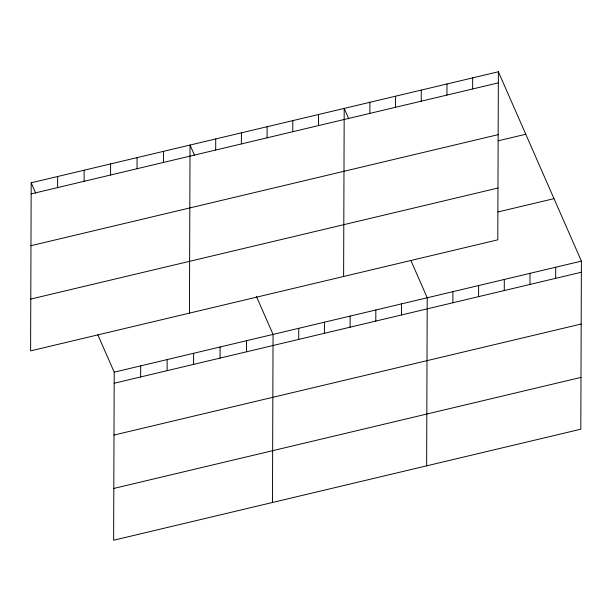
<?xml version="1.0" encoding="UTF-8"?>
<svg xmlns="http://www.w3.org/2000/svg" width="612" height="612" viewBox="0 0 612 612"><rect width="100%" height="100%" fill="white"/><g stroke="black" fill="none" stroke-linecap="round" stroke-linejoin="round"><path stroke-width="0.92" d="M31.189 182.797L30.6 350.875L497.786 239.835L498.375 71.765L31.189 182.797L35.756 193.216M57.62 187.601L57.658 176.508M84.096 181.305L84.135 170.213M110.573 175.017L110.611 163.924M97.851 334.848L114.215 372.165L113.625 540.235L580.811 429.203L581.4 261.125L498.375 71.765M137.042 168.721L137.08 157.628M140.645 376.969L140.691 365.877M163.519 162.432L163.557 151.34M167.122 370.673L167.16 359.581M189.445 313.122L190.034 145.044L194.593 155.463M193.599 364.385L193.637 353.292M215.684 150.032L215.722 138.939M220.068 358.089L220.106 346.996M241.38 143.927L241.419 132.835M246.544 351.801L246.582 340.708M267.077 137.815L267.115 126.722M272.47 502.483L273.059 334.412L256.313 296.223M292.773 131.71L292.811 120.618M298.717 339.4L298.755 328.307M318.47 125.605L318.508 114.513M324.406 333.295L324.444 322.203M343.615 276.479L344.204 108.4L348.771 118.82M350.102 327.183L350.14 316.09M369.855 113.388L369.9 102.296M375.799 321.078L375.837 309.986M395.551 107.284L395.589 96.191M401.495 314.973L401.533 303.881M421.247 101.179L421.286 90.086M426.641 465.847L427.23 297.769L410.866 260.452M446.944 95.067L446.982 83.974M452.888 302.756L452.926 291.664M472.64 88.962L472.678 77.869M478.584 296.652L478.622 285.559M504.273 290.539L504.311 279.447M529.969 284.435L530.007 273.342M555.665 278.33L555.704 267.237M31.151 193.889L498.336 82.857M30.967 245.695L498.153 134.655M498.244 140.798L525.769 134.25M30.784 299.069L497.969 188.029M498.023 211.943L553.998 198.64M114.215 372.165L581.4 261.125M114.176 383.257L581.362 272.225M113.993 435.063L581.178 324.023M113.809 488.437L580.995 377.397"/></g></svg>
